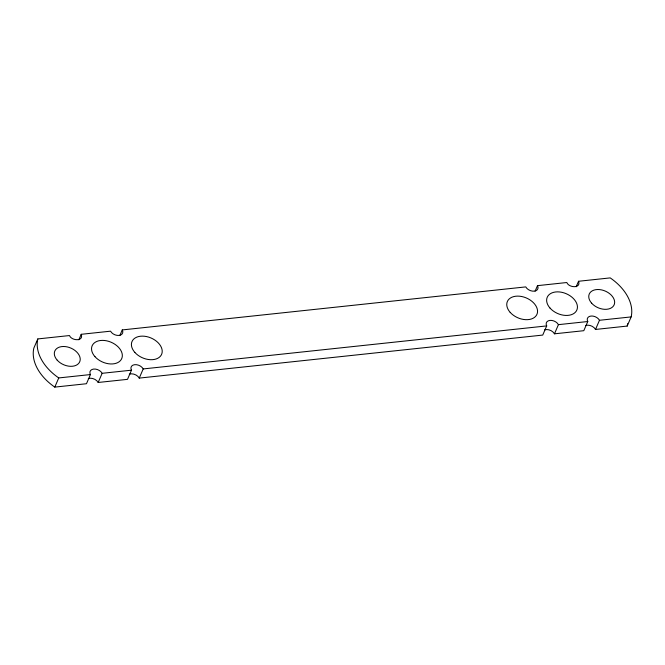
<?xml version="1.0" encoding="UTF-8"?>
<svg xmlns="http://www.w3.org/2000/svg" width="665" height="665" viewBox="0 0 665 665"><rect width="100%" height="100%" fill="white"/><g stroke="black" fill="none" stroke-linecap="round" stroke-linejoin="round"><path stroke-width="1" d="M578.542 281.27C581.36 288.627 568.791 287.912 566.813 282.525L537.495 285.651A6.725 4.497 23.4 0 1 534.244 291.154A6.725 4.497 23.4 0 1 525.757 286.898L122.269 329.923A6.725 4.497 23.4 0 1 119.018 335.426A6.725 4.497 23.4 0 1 110.54 331.178L81.213 334.304C84.023 341.652 71.463 340.937 69.484 335.551L37.814 338.926L33.849 348.094A48.844 32.685 23.4 0 0 54.788 387.105L86.467 383.73L90.432 374.561A6.708 4.489 23.4 0 1 93.674 369.067A6.708 4.489 23.4 0 1 102.144 373.306L131.479 370.181A6.725 4.497 23.4 0 1 134.721 364.678A6.725 4.497 23.4 0 1 143.208 368.934L546.705 325.908A6.725 4.497 23.4 0 1 549.947 320.405A6.725 4.497 23.4 0 1 558.434 324.653L587.769 321.528A6.708 4.489 23.4 0 1 591.01 316.041A6.708 4.489 23.4 0 1 599.473 320.281L631.152 316.906A48.844 32.685 23.4 0 0 610.212 277.895L578.542 281.27L576.164 286.773M54.788 387.105L58.753 377.936A48.844 32.685 23.4 0 1 37.814 338.926M78.836 339.807L81.213 334.304M88.287 378.568A6.708 4.489 23.4 0 1 98.171 382.475L102.144 373.306M119.883 335.426L122.269 329.923M131.479 370.181L127.505 379.349L98.171 382.475M129.326 374.179A6.725 4.497 23.4 0 1 139.243 378.102L143.208 368.934M535.109 291.154L537.495 285.651M546.705 325.908L542.731 335.077L139.243 378.102M544.552 329.906A6.725 4.497 23.4 0 1 554.46 333.822L558.434 324.653M587.769 321.528L583.795 330.696L554.46 333.822M585.616 325.534A6.708 4.489 23.4 0 1 595.508 329.449L599.473 320.281M595.508 329.449L627.186 326.074L631.152 316.906M58.753 377.936L90.432 374.561M627.619 323.697A48.844 32.685 23.4 0 1 627.186 326.074M134.845 352.408A16.135 10.798 23.4 0 0 161.204 355.143A16.135 10.798 23.4 0 0 144.388 336.232A16.135 10.798 23.4 0 0 134.845 352.408M57.207 360.172A13.558 9.069 23.4 0 0 79.368 362.475A13.558 9.069 23.4 0 0 65.228 346.581A13.558 9.069 23.4 0 0 57.207 360.172M591.642 303.19A13.558 9.069 23.4 0 0 613.803 305.484A13.558 9.069 23.4 0 0 599.664 289.599A13.558 9.069 23.4 0 0 591.642 303.19M550.063 308.128A16.135 10.798 23.4 0 0 576.43 310.863A16.135 10.798 23.4 0 0 559.614 291.96A16.135 10.798 23.4 0 0 550.063 308.128M510.188 312.384A16.135 10.798 23.4 0 0 536.547 315.119A16.135 10.798 23.4 0 0 519.731 296.216A16.135 10.798 23.4 0 0 510.188 312.384M94.962 356.656A16.135 10.798 23.4 0 0 121.329 359.391A16.135 10.798 23.4 0 0 104.505 340.488A16.135 10.798 23.4 0 0 94.962 356.656"/></g></svg>
